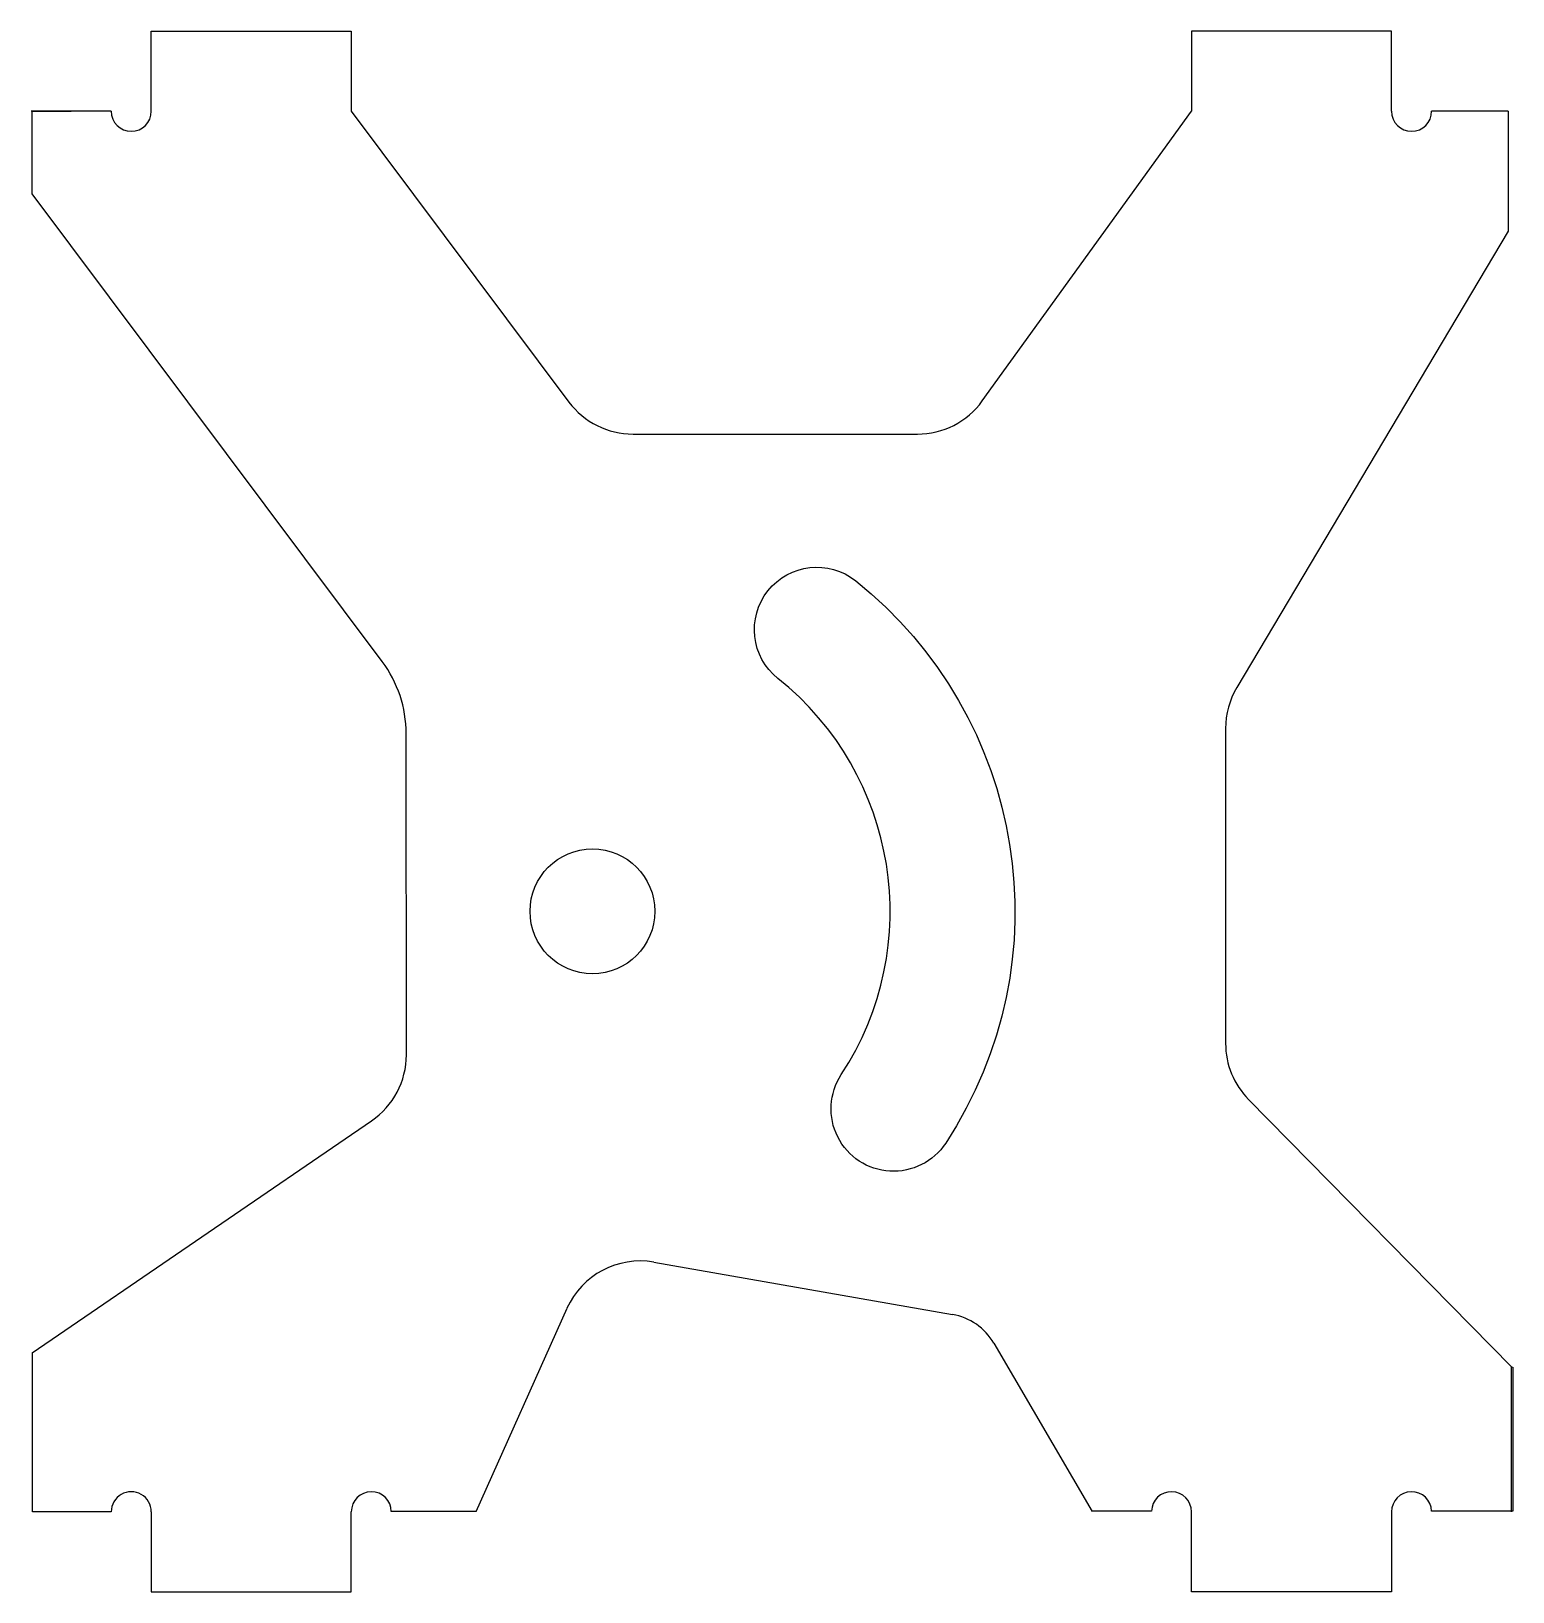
# Model space of a CAD drawing. Header units: millimetres. Extents: x -14 to 23, y -17 to 22.
import ezdxf

# ---------------------------------------------------------------- set-up
doc = ezdxf.new("R2010")
doc.units = ezdxf.units.MM
doc.layers.get('0').update_dxf_attribs({"linetype": 'CONTINUOUS'})

msp = doc.modelspace()

# ---------------------------------------------------------------- linework, layer by layer
for p, q in [((-11.027, 21.994), (-6.027, 21.994)), ((-11.027, 19.994), (-11.027, 21.994)), ((-6.027, 21.994), (-6.027, 19.994)), ((14.973, 21.994), (14.973, 19.994)), ((19.973, 21.994), (14.973, 21.994)), ((19.973, 19.994), (19.973, 21.994)), ((-13.027, 19.994), (-14.027, 19.994)), ((-12.027, 19.994), (-14.027, 19.994)), ((-14.004, 19.994), (-13.027, 19.994)), ((-14.003, 17.927), (-14.004, 19.994)), ((-6.027, 19.994), (-0.587, 12.727)), ((9.743, 12.754), (14.973, 19.994)), ((22.885, 19.994), (20.973, 19.994)), ((22.885, 19.994), (22.885, 17)), ((-5.254, 6.239), (-14.003, 17.927)), ((22.885, 17), (16.105, 5.59)), ((1.014, 11.925), (8.122, 11.925)), ((-4.651, -3.585), (-4.656, 4.443)), ((15.825, 4.569), (15.825, -3.301)), ((22.973, -11.382), (16.399, -4.703)), ((-14, -11.038), (-5.522, -5.237)), ((1.534, -8.769), (8.998, -10.075)), ((-2.909, -15.002), (-0.636, -9.922)), ((10.034, -10.796), (12.49, -14.997)), ((-13.997, -15.008), (-13.998, -11.036)), ((22.973, -11.382), (23.002, -11.396)), ((22.973, -14.987), (22.973, -11.382)), ((23.002, -11.396), (23.003, -14.987)), ((-13.027, -15.006), (-13.997, -15.008)), ((-12.027, -15.006), (-13.997, -15.008)), ((-11.027, -15.006), (-11.027, -17.006)), ((-6.027, -17.006), (-6.027, -15.006)), ((-2.909, -15.002), (-5.027, -15.003)), ((13.973, -14.992), (12.487, -14.993)), ((14.973, -17.006), (14.973, -15.006)), ((19.973, -15.006), (19.973, -17.006)), ((23.003, -14.987), (20.972, -14.988)), ((22.973, -15.006), (22.973, -14.987)), ((-11.027, -17.006), (-6.027, -17.006)), ((19.973, -17.006), (14.973, -17.006))]:
    msp.add_line(p, q)
msp.add_lwpolyline([(6.579, 8.26, -0.387535), (8.829, -5.793, -1), (6.22, -4.082, 0.387535), (4.636, 5.819, -1)], format="xyb", close=True)
msp.add_circle((0, 0), 1.56)
for centre, radius, start, end in [((-11.527, 19.994), 0.5, -180, 0), ((20.473, 19.994), 0.5, -180, 0), ((1.014, 13.925), 2, 216.8183, 270), ((8.122, 13.925), 2, 270, 324.158), ((-7.656, 4.441), 3, 0.0312, 36.8183), ((17.825, 4.569), 2, 149.2814, 180), ((17.825, -3.301), 2, 180, 224.5459), ((-6.651, -3.586), 2, -55.6217, 0.0312), ((1.189, -10.739), 2, 80.0708, 155.8942), ((8.739, -11.553), 1.5, 30.3082, 80.0708), ((-11.527, -15.006), 0.5, 0, 180.0625), ((-5.527, -15.006), 0.5, 0.3747, 180), ((14.473, -15.006), 0.5, 0, 178.4385), ((20.473, -15.006), 0.5, 1.9989, 180)]:
    msp.add_arc(centre, radius, start, end)

doc.saveas('drawing.dxf')
